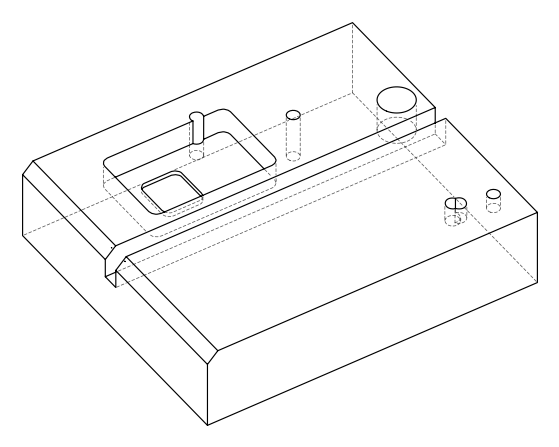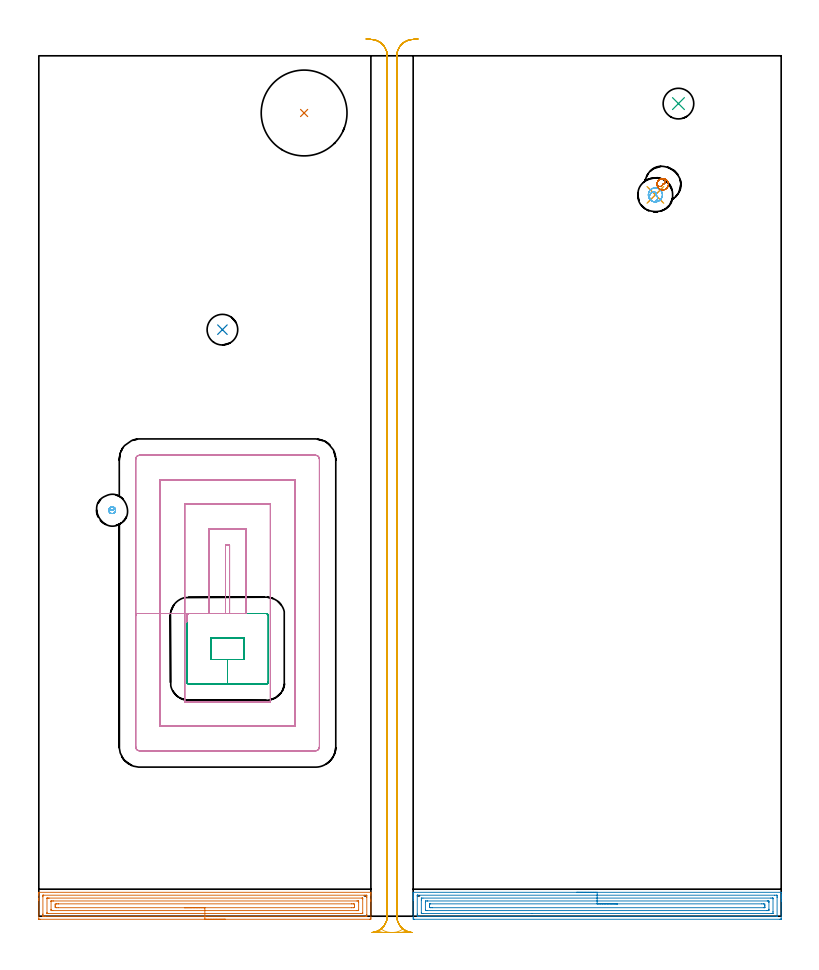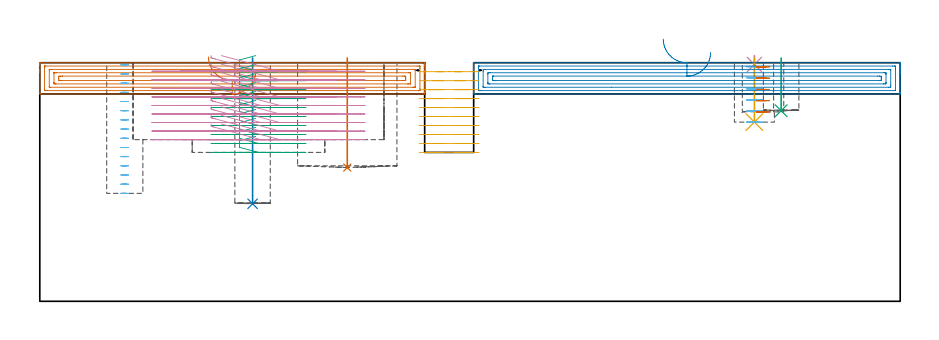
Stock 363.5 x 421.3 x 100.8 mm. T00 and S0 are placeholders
(PLAN: 13 operations, 7 tool changes, 66.8 min)
(1 INDEXABLE_INSERT_DRILL_BLIND_HOLE_FROM_SOLID | STEP1POCKET | NXT0302_036 | 0.19 min | 60663 mm3)
(2 INDEXABLE_INSERT_DRILL_BLIND_HOLE_FROM_SOLID_1 | STEP1POCKET_2 | NXT0302_001 | 0.25 min | 10475 mm3)
(3 INDEXABLE_INSERT_DRILL_BLIND_HOLE_FROM_SOLID_2 | STEP1POCKET_4 | NXT0302_001 | 0.09 min | 3547 mm3)
(4 SPOT_DRILL | STEP1POCKET_1 | NXT0321_9005460120000 | 0.03 min | 3 mm3)
(5 DRILL_BLIND_HOLE_INTO_CENTER | STEP1POCKET_1 | NXT0301_128 | 0.11 min | 2701 mm3)
(6 MILL_ROUGH_BLIND_HOLE_CONTOUR | STEP1POCKET_1 | NXT0201_010 | Spiral | 0.87 min | 2916 mm3)
(7 AREA_MILL | FG_CHAMFER_SURFACE | UGT0205_001 | 6.77 min | 14762 mm3)
(8 AREA_MILL_1 | FG_CHAMFER_SURFACE_1 | UGT0205_001 | 7.47 min | 16295 mm3)
(9 MILL_RECTANGULAR_POCKET | POCKET_RECTANGULAR_STRAIGHT | NXT0201_012 | Follow Part, ap 4, ae 75% | 5.34 min | 104528 mm3)
(10 MILL_RECTANGULAR_POCKET_1 | POCKET_RECTANGULAR_STRAIGHT_1 | NXT0201_012 | Follow Part, ap 4, ae 75% | 25.71 min | 461231 mm3)
(11 MILL_RECTANGULAR_SLOT | SLOT_RECTANGULAR | NXT0201_012 | Follow Part, ap 4, ae 75% | 18.39 min | 329342 mm3)
(12 MILL_BLIND_HOLE_FROM_SOLID_MATERIAL | STEP1POCKET_3 | NXT0201_011 | Spiral | 0.95 min | 8822 mm3)
(13 MILL_BLIND_HOLE_FROM_SOLID_MATERIAL_1 | STEP1POCKET_5 | NXT0201_011 | Spiral | 0.6 min | 2429 mm3)
(TOOL NXT0302_036 | Index. Insert Drill 42mm [880-D4200L50-05] | D42 PA176 FL210 Z2)
(TOOL NXT0302_001 | Index. Insert Drill 15mm [880-D1500L20-05] | D15 PA176 FL75 Z2)
(TOOL NXT0321_9005460120000 | NC Spot Drill, 142deg, 12mm, Carbide, Uncoated | D12 PA142 FL30 Z2)
(TOOL NXT0301_128 | Carbide Drill 12mm [861.1-1200-036A1-GP GC34] | D12 PA150 FL37.4 Z2)
(TOOL NXT0201_010 | ENDMILL 10mm [2P460-1000-NA 1630] | D10 FL30 Z6)
(TOOL UGT0205_001 | Chamfer Mill 20 x 3 x 45 deg. | D20 FL50 Z2)
(TOOL NXT0201_012 | ENDMILL 16mm [2P460-1600-NA 1630] | D16 FL38 Z6)
(TOOL NXT0201_011 | ENDMILL 12mm [2P460-1200-NA 1630] | D12 FL38 Z6)
(OP 1 INDEXABLE_INSERT_DRILL_BLIND_HOLE_FROM_SOLID)
G17 G21 G94 G90
T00 M6
G54
G17 G0 G90 X129.9 Y393.3 S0 M3
G43 Z110.8 H1
G94 G81 G98 Z56.5 F250. R102.8
G80
M5
M2
(OP 2 INDEXABLE_INSERT_DRILL_BLIND_HOLE_FROM_SOLID_1)
G17 G21 G94 G90
T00 M6
G54
G17 G0 G90 X89.9 Y287.2 S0 M3
G43 Z110.8 H1
G94 G81 G98 Z41.2 F250. R102.8
G80
M5
M2
(OP 3 INDEXABLE_INSERT_DRILL_BLIND_HOLE_FROM_SOLID_2)
G17 G21 G94 G90
T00 M6
G54
G17 G0 G90 X313.2 Y397.9 S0 M3
G43 Z110.8 H1
G94 G81 G98 Z80.5 F250. R102.8
G80
M5
M2
(OP 4 SPOT_DRILL)
G17 G21 G94 G90
T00 M6
G54
G17 G0 G90 X301.9 Y353.2 S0 M3
G43 Z110.8 H0
G94 G81 G98 Z100.073 F250. R103.8
G80
M5
M2
(OP 5 DRILL_BLIND_HOLE_INTO_CENTER)
G17 G21 G94 G90
T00 M6
G54
G17 G0 G90 X301.9 Y353.2 S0 M3
G43 Z110.8 H1
G94 G81 G98 Z75.7 F250. R102.8
G80
M5
M2
(OP 6 MILL_ROUGH_BLIND_HOLE_CONTOUR)
G17 G21 G94 G90
T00 M6
G54
G17 G0 G90 X301.9 Y353.2 S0 M3
G43 Z110.8 H1
Z99.117
G94 G3 X302.337 Y354.025 R0.528 F250.
X300.93 Y354.627 R1.419
X299.027 Y352.523 R2.282
X300.63 Y349.992 R2.545
X305.108 Y351.93 R3.45
X300.63 Y349.992 R-3.45
X302.869 Y350.961 R1.725
X301.9 Y353.2 R1.725
G0 Z94.433
G3 X302.337 Y354.025 R0.528
X300.93 Y354.627 R1.419
X299.027 Y352.523 R2.282
X300.63 Y349.992 R2.545
X305.108 Y351.93 R3.45
X300.63 Y349.992 R-3.45
X302.869 Y350.961 R1.725
X301.9 Y353.2 R1.725
G0 Z89.75
G3 X302.337 Y354.025 R0.528
X300.93 Y354.627 R1.419
X299.027 Y352.523 R2.282
X300.63 Y349.992 R2.545
X305.108 Y351.93 R3.45
X300.63 Y349.992 R-3.45
X302.869 Y350.961 R1.725
X301.9 Y353.2 R1.725
G0 Z85.067
G3 X302.337 Y354.025 R0.528
X300.93 Y354.627 R1.419
X299.027 Y352.523 R2.282
X300.63 Y349.992 R2.545
X305.108 Y351.93 R3.45
X300.63 Y349.992 R-3.45
X302.869 Y350.961 R1.725
X301.9 Y353.2 R1.725
G0 Z80.383
G3 X302.337 Y354.025 R0.528
X300.93 Y354.627 R1.419
X299.027 Y352.523 R2.282
X300.63 Y349.992 R2.545
X305.108 Y351.93 R3.45
X300.63 Y349.992 R-3.45
X302.869 Y350.961 R1.725
X301.9 Y353.2 R1.725
G0 Z75.7
G3 X302.337 Y354.025 R0.528
X300.93 Y354.627 R1.419
X299.027 Y352.523 R2.282
X300.63 Y349.992 R2.545
X305.108 Y351.93 R3.45
X300.63 Y349.992 R-3.45
X302.869 Y350.961 R1.725
X301.9 Y353.2 R1.725
G0 Z110.8
M5
M2
(OP 7 AREA_MILL)
G17 G21 G94 G90
T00 M6
G54
G17 G0 G90 X91.3 Y-1.5 S1061 M3
G43 Z110.8 H0
Z97.6
G94 G1 X91.262 Z96.728 F250.
X91.148 Z95.864
X90.959 Z95.012
X90.697 Z94.18
X90.363 Z93.374
X89.96 Z92.6
X89.492 Z91.864
X88.96 Z91.172
X88.371 Z90.529
X87.728 Z89.94
X87.036 Z89.408
X86.3 Z88.94
X85.526 Z88.537
X84.72 Z88.203
X83.888 Z87.941
X83.037 Z87.752
X82.172 Z87.638
X81.3 Z87.6
X0.596
X0.142 Y-1.495 Z87.603
X0.01 Y-1.492 Z87.606
X0. Y-1.355 Z87.742
Y7.741 Z96.836
Y8.326 Z97.423
Y8.622 Z97.718
Y10.383 Z99.477
Y10.974 Z100.074
Y11.263 Z100.362
X0.001 Y11.407 Z100.506
X0.01 Y11.694 Z100.793
X0.15 Y11.7 Z100.8
X162.45
X162.59 Y11.694 Z100.793
X162.6 Y11.406 Z100.505
Y10.974 Z100.073
Y10.383 Z99.477
Y8.326 Z97.423
Y7.741 Z96.836
Y7.302 Z96.398
Y-0.771 Z88.326
X162.597 Y-1.063 Z88.034
X162.59 Y-1.491 Z87.606
X162.442 Y-1.495 Z87.603
X162.004 Y-1.5 Z87.6
X81.3
Y-0.086 Z89.014
X3.173
X2.379 Y-0.085 Z89.015
X2.28 Y-0.084 Z89.016
X2.027 Y-0.079 Z89.021
X2.01 Y0.003 Z89.103
X2.003 Y0.188 Z89.288
X2.001 Y0.698 Z89.798
X2. Y1.072 Z90.172
X2.001 Y9.502 Z98.602
X2.002 Y9.874 Z98.974
X2.01 Y10.25 Z99.35
X2.016 Y10.28 Z99.38
X2.033 Y10.281 Z99.381
X2.082 Y10.284 Z99.384
X2.181 Y10.285 Z99.385
X2.379 Y10.286 Z99.386
X159.427
X160.221 Y10.285 Z99.385
X160.32 Y10.284 Z99.384
X160.573 Y10.279 Z99.379
X160.59 Y10.197 Z99.297
X160.596 Y10.012 Z99.112
X160.599 Y9.502 Z98.602
X160.6 Y9.128 Z98.228
X160.599 Y0.698 Z89.798
X160.598 Y0.326 Z89.426
X160.59 Y-0.05 Z89.05
X160.584 Y-0.08 Z89.02
X160.567 Y-0.081 Z89.019
X160.518 Y-0.084 Z89.016
X160.419 Y-0.085 Z89.015
X160.221 Y-0.086 Z89.014
X81.3
Y1.328 Z90.428
X4.415 Y1.329 Z90.429
X4.163 Y1.33 Z90.43
X4.079 Y1.332 Z90.432
X4.02 Y1.335 Z90.435
X4.01 Y1.418 Z90.518
X4.004 Y1.578 Z90.678
X4.001 Y1.738 Z90.838
Y8.622 Z97.722
X4.002 Y8.78 Z97.88
X4.009 Y8.835 Z97.935
X4.014 Y8.865 Z97.965
X4.037 Y8.866 Z97.966
X4.163 Y8.869 Z97.969
X4.802 Y8.871 Z97.971
X5.055
X158.185
X158.437 Y8.869 Z97.969
X158.521 Y8.868 Z97.968
X158.58 Y8.865 Z97.965
X158.59 Y8.782 Z97.882
X158.596 Y8.622 Z97.722
X158.599 Y8.462 Z97.562
Y1.578 Z90.678
X158.598 Y1.42 Z90.52
X158.591 Y1.365 Z90.465
X158.586 Y1.335 Z90.435
X158.563 Y1.334 Z90.434
X158.437 Y1.331 Z90.431
X157.798 Y1.329 Z90.429
X157.545 Y1.328 Z90.428
X81.3
Y2.743 Z91.843
X6.838
X6.549 Y2.744 Z91.844
X6.115 Y2.748 Z91.848
X6.019 Y2.749 Z91.849
X6.01 Y2.918 Z92.018
X6.001 Y3.286 Z92.386
X6. Y3.339 Z92.439
X6.001 Y7.275 Z96.375
X6.003 Y7.378 Z96.478
X6.007 Y7.429 Z96.529
X6.01 Y7.449 Z96.549
X6.034 Y7.45 Z96.55
X6.237 Y7.454 Z96.554
X6.838 Y7.457 Z96.557
X7.126
X155.762
X156.051 Y7.456 Z96.556
X156.485 Y7.452 Z96.552
X156.581 Y7.45 Z96.55
X156.59 Y7.282 Z96.382
X156.599 Y6.914 Z96.014
X156.6 Y6.861 Z95.961
X156.599 Y2.925 Z92.025
X156.597 Y2.822 Z91.922
X156.593 Y2.771 Z91.871
X156.591 Y2.751 Z91.851
X156.566 Y2.75 Z91.85
X156.363 Y2.746 Z91.846
X155.762 Y2.743 Z91.843
X155.474
X81.3
Y4.157 Z93.257
X9.513
X8.681 Y4.161 Z93.261
X8.622 Y4.164 Z93.264
X8.01 Y4.22 Z93.32
X8.002 Y4.832 Z93.932
X8.001 Y5.1 Z94.2
X8.004 Y5.71 Z94.81
X8.01 Y5.98 Z95.08
X8.565 Y6.037 Z95.137
X8.622 Y6.039 Z95.139
X9.45 Y6.043 Z95.143
X9.513
X153.087
X153.919 Y6.039 Z95.139
X153.978 Y6.036 Z95.136
X154.59 Y5.98 Z95.08
X154.598 Y5.368 Z94.468
X154.599 Y5.1 Z94.2
X154.596 Y4.49 Z93.59
X154.59 Y4.22 Z93.32
X154.035 Y4.163 Z93.263
X153.978 Y4.161 Z93.261
X153.15 Y4.157 Z93.257
X153.087
X81.3
X80.428 Z93.295
X79.564 Z93.409
X78.712 Z93.598
X77.88 Z93.86
X77.074 Z94.194
X76.3 Z94.597
X75.564 Z95.065
X74.872 Z95.596
X74.229 Z96.186
X73.64 Z96.829
X73.109 Z97.521
X72.64 Z98.257
X72.237 Z99.031
X71.903 Z99.837
X71.641 Z100.669
X71.452 Z101.52
X71.338 Z102.385
X71.3 Z103.257
G0 Z110.8
M5
M2
(OP 8 AREA_MILL_1)
G17 G21 G94 G90
T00 M6
G54
G17 G0 G90 X263.4 Y11.7 S1061 M3
G43 Z110.8 H0
G94 G1 X263.438 Z109.928 F250.
X263.552 Z109.063
X263.741 Z108.212
X264.003 Z107.38
X264.337 Z106.574
X264.74 Z105.8
X265.209 Z105.064
X265.74 Z104.372
X266.329 Z103.729
X266.972 Z103.14
X267.664 Z102.608
X268.4 Z102.14
X269.174 Z101.737
X269.98 Z101.403
X270.812 Z101.141
X271.664 Z100.952
X272.528 Z100.838
X273.4 Z100.8
X363.364
X363.49 Y11.694 Z100.793
X363.5 Y11.433 Z100.532
Y10.725 Z99.824
Y10.04 Z99.139
Y9.502 Z98.598
Y9.233 Z98.33
Y8.622 Z97.719
Y8.353 Z97.45
Y7.741 Z96.836
Y7.303 Z96.397
Y-1.063 Z88.034
X363.497 Y-1.372 Z87.725
X363.49 Y-1.492 Z87.605
X363.368 Y-1.499 Z87.599
X362.919 Y-1.5 Z87.6
X183.881 Y-1.499 Z87.601
X183.444 Y-1.495 Z87.603
X183.309 Y-1.491 Z87.606
X183.305 Y-1.063 Z88.034
X183.3 Y-0.488 Z88.609
Y7.741 Z96.836
Y8.353 Z97.45
Y8.622 Z97.719
Y9.233 Z98.33
Y9.502 Z98.598
Y10.04 Z99.139
Y10.725 Z99.824
Y11.263 Z100.362
X183.301 Y11.434 Z100.533
X183.31 Y11.694 Z100.793
X183.436 Y11.7 Z100.8
X273.4
Y10.286 Z99.386
X360.344
X361.137 Y10.285 Z99.385
X361.237 Y10.284 Z99.384
X361.482 Y10.279 Z99.379
X361.49 Y10.2 Z99.3
X361.497 Y10.027 Z99.127
X361.499 Y9.502 Z98.602
X361.5 Y9.144 Z98.244
Y0.34 Z89.44
X361.496 Y-0.019 Z89.081
X361.492 Y-0.066 Z89.034
X361.487 Y-0.08 Z89.02
X361.482 Y-0.082 Z89.018
X361.434 Y-0.084 Z89.016
X361.335 Y-0.085 Z89.015
X361.137 Y-0.086 Z89.014
X186.456
X185.663 Y-0.085 Z89.015
X185.563 Y-0.084 Z89.016
X185.318 Y-0.079 Z89.021
X185.31 Y0. Z89.1
X185.303 Y0.173 Z89.273
X185.301 Y0.698 Z89.798
X185.3 Y1.057 Z90.157
Y9.86 Z98.96
X185.304 Y10.219 Z99.319
X185.308 Y10.266 Z99.366
X185.313 Y10.28 Z99.38
X185.318 Y10.282 Z99.382
X185.366 Y10.284 Z99.384
X185.465 Y10.285 Z99.385
X185.663 Y10.286 Z99.386
X273.4
Y8.872 Z97.972
X358.465 Y8.871 Z97.971
X359.105 Y8.87 Z97.97
X359.356 Y8.867 Z97.967
X359.438 Y8.865 Z97.965
X359.49 Y8.854 Z97.954
X359.494 Y8.764 Z97.864
X359.498 Y8.622 Z97.722
X359.5 Y8.479 Z97.579
Y2.316 Z91.416
X359.495 Y1.578 Z90.678
X359.491 Y1.444 Z90.544
X359.473 Y1.335 Z90.435
X359.356 Y1.334 Z90.434
X358.717 Y1.329 Z90.429
X241.475 Y1.328 Z90.428
X188.335 Y1.329 Z90.429
X187.696 Y1.33 Z90.43
X187.444 Y1.333 Z90.433
X187.362 Y1.335 Z90.435
X187.31 Y1.346 Z90.446
X187.306 Y1.436 Z90.536
X187.302 Y1.578 Z90.678
X187.3 Y1.721 Z90.821
Y7.884 Z96.984
X187.305 Y8.622 Z97.722
X187.309 Y8.756 Z97.856
X187.327 Y8.865 Z97.965
X187.444 Y8.866 Z97.966
X188.083 Y8.871 Z97.971
X273.4 Y8.872 Z97.972
Y7.457 Z96.557
X356.684
X356.972 Y7.456 Z96.556
X357.397 Y7.45 Z96.55
X357.49 Y7.443 Z96.543
X357.495 Y7.278 Z96.378
X357.5 Y6.934 Z96.034
Y6.861 Z95.961
Y3.413 Z92.513
X357.499 Y3.339 Z92.439
X357.49 Y2.936 Z92.036
X357.479 Y2.75 Z91.85
X357.284 Y2.746 Z91.846
X356.684 Y2.743 Z91.843
X356.396
X190.117
X189.828 Y2.744 Z91.844
X189.403 Y2.75 Z91.85
X189.31 Y2.757 Z91.857
X189.305 Y2.922 Z92.022
X189.3 Y3.266 Z92.366
Y3.339 Z92.439
X189.301 Y6.861 Z95.961
X189.31 Y7.264 Z96.364
X189.321 Y7.45 Z96.55
X189.516 Y7.454 Z96.554
X190.117 Y7.457 Z96.557
X190.404
X273.4
Y6.043 Z95.143
X354.011
X354.843 Y6.039 Z95.139
X354.902 Y6.036 Z95.136
X355.49 Y5.98 Z95.08
X355.498 Y5.391 Z94.491
X355.499 Y5.1 Z94.2
Y4.509 Z93.609
X355.496 Y4.22 Z93.32
X355.494 Y4.183 Z93.283
X355.491 Y4.171 Z93.271
X355.409 Y4.164 Z93.264
X355.156 Y4.159 Z93.259
X355.029 Y4.157 Z93.257
X192.789
X191.958 Y4.161 Z93.261
X191.898 Y4.164 Z93.264
X191.31 Y4.22 Z93.32
X191.302 Y4.809 Z93.909
X191.301 Y5.1 Z94.2
Y5.691 Z94.791
X191.304 Y5.98 Z95.08
X191.306 Y6.017 Z95.117
X191.309 Y6.029 Z95.129
X191.391 Y6.036 Z95.136
X191.644 Y6.041 Z95.141
X191.771 Y6.043 Z95.143
X273.4
X274.272 Z95.181
X275.137 Z95.295
X275.988 Z95.484
X276.82 Z95.746
X277.626 Z96.08
X278.4 Z96.483
X279.136 Z96.952
X279.828 Z97.483
X280.471 Z98.072
X281.06 Z98.715
X281.592 Z99.407
X282.06 Z100.143
X282.463 Z100.917
X282.797 Z101.723
X283.059 Z102.555
X283.248 Z103.407
X283.362 Z104.272
X283.4 Z105.143
G0 Z110.8
M5
M2
(OP 9 MILL_RECTANGULAR_POCKET)
G17 G21 G94 G90
T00 M6
G54
G17 G0 G90 X91.241 Y136.2 S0 M3
G43 Z110.8 H1
Z103.8
G94 G1 X84.4 Z101.967 F250.
Y125.7 Z99.154
X92.4 Z97.01
X100.4 F500.
Y136.2
X84.4
Y125.7
X92.4
Y113.7
X111.3
G3 X112.4 Y114.8 R1.1
G1 Y147.1
G3 X111.3 Y148.2 R1.1
G1 X73.5
G3 X72.4 Y147.1 R1.1
G1 Y114.8
G3 X73.5 Y113.7 R1.1
G1 X92.4
X93.4
G0 X91.241 Y136.2 Z100.01
G1 X84.4 Z98.177 F250.
Y125.7 Z95.364
X92.4 Z93.22
X100.4 F500.
Y136.2
X84.4
Y125.7
X92.4
Y113.7
X111.3
G3 X112.4 Y114.8 R1.1
G1 Y147.1
G3 X111.3 Y148.2 R1.1
G1 X73.5
G3 X72.4 Y147.1 R1.1
G1 Y114.8
G3 X73.5 Y113.7 R1.1
G1 X92.4
X93.4
G0 X91.241 Y136.2 Z96.22
G1 X84.4 Z94.387 F250.
Y125.7 Z91.574
X92.4 Z89.43
X100.4 F500.
Y136.2
X84.4
Y125.7
X92.4
Y113.7
X111.3
G3 X112.4 Y114.8 R1.1
G1 Y147.1
G3 X111.3 Y148.2 R1.1
G1 X73.5
G3 X72.4 Y147.1 R1.1
G1 Y114.8
G3 X73.5 Y113.7 R1.1
G1 X92.4
X93.4
G0 X91.241 Y136.2 Z92.43
G1 X84.4 Z90.597 F250.
Y125.7 Z87.784
X92.4 Z85.64
X100.4 F500.
Y136.2
X84.4
Y125.7
X92.4
Y113.7
X111.3
G3 X112.4 Y114.8 R1.1
G1 Y147.1
G3 X111.3 Y148.2 R1.1
G1 X73.5
G3 X72.4 Y147.1 R1.1
G1 Y114.8
G3 X73.5 Y113.7 R1.1
G1 X92.4
X93.4
G0 X91.241 Y136.2 Z88.64
G1 X84.4 Z86.807 F250.
Y125.7 Z83.994
X92.4 Z81.85
X100.4 F500.
Y136.2
X84.4
Y125.7
X92.4
Y113.7
X111.3
G3 X112.4 Y114.8 R1.1
G1 Y147.1
G3 X111.3 Y148.2 R1.1
G1 X73.5
G3 X72.4 Y147.1 R1.1
G1 Y114.8
G3 X73.5 Y113.7 R1.1
G1 X92.4
X93.4
G0 X91.241 Y136.2 Z84.85
G1 X84.4 Z83.017 F250.
Y125.7 Z80.204
X92.4 Z78.06
X100.4 F500.
Y136.2
X84.4
Y125.7
X92.4
Y113.7
X111.3
G3 X112.4 Y114.8 R1.1
G1 Y147.1
G3 X111.3 Y148.2 R1.1
G1 X73.5
G3 X72.4 Y147.1 R1.1
G1 Y114.8
G3 X73.5 Y113.7 R1.1
G1 X92.4
X93.4
G0 X91.241 Y136.2 Z81.06
G1 X84.4 Z79.227 F250.
Y125.7 Z76.414
X92.4 Z74.27
X100.4 F500.
Y136.2
X84.4
Y125.7
X92.4
Y113.7
X111.3
G3 X112.4 Y114.8 R1.1
G1 Y147.1
G3 X111.3 Y148.2 R1.1
G1 X73.5
G3 X72.4 Y147.1 R1.1
G1 Y114.8
G3 X73.5 Y113.7 R1.1
G1 X92.4
X93.4
G0 X91.241 Y136.2 Z77.27
G1 X84.4 Z75.437 F250.
Y125.7 Z72.624
X92.4 Z70.48
X100.4 F500.
Y136.2
X84.4
Y125.7
X92.4
Y113.7
X111.3
G3 X112.4 Y114.8 R1.1
G1 Y147.1
G3 X111.3 Y148.2 R1.1
G1 X73.5
G3 X72.4 Y147.1 R1.1
G1 Y114.8
G3 X73.5 Y113.7 R1.1
G1 X92.4
X93.4
G0 X91.241 Y136.2 Z73.48
G1 X84.4 Z71.647 F250.
Y125.7 Z68.834
X92.4 Z66.69
X100.4 F500.
Y136.2
X84.4
Y125.7
X92.4
Y113.7
X111.3
G3 X112.4 Y114.8 R1.1
G1 Y147.1
G3 X111.3 Y148.2 R1.1
G1 X73.5
G3 X72.4 Y147.1 R1.1
G1 Y114.8
G3 X73.5 Y113.7 R1.1
G1 X92.4
X93.4
G0 X91.241 Y136.2 Z69.69
G1 X84.4 Z67.857 F250.
Y125.7 Z65.044
X92.4 Z62.9
X100.4 F500.
Y136.2
X84.4
Y125.7
X92.4
Y113.7
X111.3
G3 X112.4 Y114.8 R1.1
G1 Y147.1
G3 X111.3 Y148.2 R1.1
G1 X73.5
G3 X72.4 Y147.1 R1.1
G1 Y114.8
G3 X73.5 Y113.7 R1.1
G1 X92.4
X93.4
G0 Z110.8
M5
M2
(OP 10 MILL_RECTANGULAR_POCKET_1)
G17 G21 G94 G90
T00 M6
G54
G17 G0 G90 X72.4 Y144.062 S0 M3
G43 Z110.8 H1
Z103.8
G94 G1 Y146.625 Z103.113 F250.
X72.394 Y147.105 Z102.984
X72.406 Y147.24 Z102.948
X72.427 Y147.39 Z102.908
X72.553 Y147.683 Z102.822
X72.777 Y147.939 Z102.731
X72.986 Y148.068 Z102.665
X73.126 Y148.139 Z102.623
X73.544 Y148.209 Z102.509
X74.078 Y148.2 Z102.366
X93.4 Z97.189
Y181.7 F500.
X91.4
Y148.2
G0 X76.727 Z103.8
G1 X101.4 Z97.189 F250.
Y189.7 F500.
X83.4
Y148.2
X71.4
Y105.
X113.4
Y201.7
X71.4
Y148.2
X59.4
Y93.
X125.4
Y213.7
X59.4
Y148.2
X47.4
Y83.
G3 X49.4 Y81. R2.
G1 X135.4
G3 X137.4 Y83. R2.
G1 Y223.7
G3 X135.4 Y225.7 R2.
G1 X49.4
G3 X47.4 Y223.7 R2.
G1 Y148.2
Y147.2
G0 X72.4 Y144.062 Z100.189
G1 Y146.625 Z99.502 F250.
X72.394 Y147.105 Z99.373
X72.406 Y147.24 Z99.337
X72.427 Y147.39 Z99.297
X72.612 Y147.771 Z99.183
X72.718 Y147.879 Z99.142
X72.777 Y147.939 Z99.12
X72.986 Y148.068 Z99.054
X73.126 Y148.139 Z99.012
X73.544 Y148.209 Z98.898
X74.078 Y148.2 Z98.755
X93.4 Z93.578
Y181.7 F500.
X91.4
Y148.2
G0 X76.727 Z100.189
G1 X101.4 Z93.578 F250.
Y189.7 F500.
X83.4
Y148.2
X71.4
Y105.
X113.4
Y201.7
X71.4
Y148.2
X59.4
Y93.
X125.4
Y213.7
X59.4
Y148.2
X47.4
Y83.
G3 X49.4 Y81. R2.
G1 X135.4
G3 X137.4 Y83. R2.
G1 Y223.7
G3 X135.4 Y225.7 R2.
G1 X49.4
G3 X47.4 Y223.7 R2.
G1 Y148.2
Y147.2
G0 X72.4 Y144.062 Z96.578
G1 Y146.625 Z95.891 F250.
X72.394 Y147.105 Z95.762
X72.406 Y147.24 Z95.726
X72.427 Y147.39 Z95.685
X72.612 Y147.771 Z95.572
X72.718 Y147.879 Z95.531
X72.778 Y147.94 Z95.508
X72.98 Y148.065 Z95.445
X73.126 Y148.139 Z95.401
X73.544 Y148.209 Z95.287
X74.078 Y148.2 Z95.144
X93.4 Z89.967
Y181.7 F500.
X91.4
Y148.2
G0 X76.727 Z96.578
G1 X101.4 Z89.967 F250.
Y189.7 F500.
X83.4
Y148.2
X71.4
Y105.
X113.4
Y201.7
X71.4
Y148.2
X59.4
Y93.
X125.4
Y213.7
X59.4
Y148.2
X47.4
Y83.
G3 X49.4 Y81. R2.
G1 X135.4
G3 X137.4 Y83. R2.
G1 Y223.7
G3 X135.4 Y225.7 R2.
G1 X49.4
G3 X47.4 Y223.7 R2.
G1 Y148.2
Y147.2
G0 X72.4 Y144.062 Z92.967
G1 Y146.625 Z92.28 F250.
X72.394 Y147.105 Z92.151
X72.406 Y147.24 Z92.115
X72.427 Y147.39 Z92.074
X72.612 Y147.771 Z91.961
X72.718 Y147.879 Z91.92
X72.777 Y147.939 Z91.898
X72.986 Y148.068 Z91.832
X73.126 Y148.139 Z91.79
X73.544 Y148.209 Z91.676
X74.078 Y148.2 Z91.533
X93.4 Z86.356
Y181.7 F500.
X91.4
Y148.2
G0 X76.727 Z92.967
G1 X101.4 Z86.356 F250.
Y189.7 F500.
X83.4
Y148.2
X71.4
Y105.
X113.4
Y201.7
X71.4
Y148.2
X59.4
Y93.
X125.4
Y213.7
X59.4
Y148.2
X47.4
Y83.
G3 X49.4 Y81. R2.
G1 X135.4
G3 X137.4 Y83. R2.
G1 Y223.7
G3 X135.4 Y225.7 R2.
G1 X49.4
G3 X47.4 Y223.7 R2.
G1 Y148.2
Y147.2
G0 X72.4 Y144.062 Z89.356
G1 Y146.625 Z88.669 F250.
X72.394 Y147.105 Z88.54
X72.406 Y147.24 Z88.504
X72.427 Y147.39 Z88.463
X72.612 Y147.771 Z88.35
X72.718 Y147.879 Z88.309
X72.777 Y147.939 Z88.287
X72.986 Y148.068 Z88.221
X73.126 Y148.139 Z88.179
X73.544 Y148.209 Z88.065
X74.078 Y148.2 Z87.922
X93.4 Z82.744
Y181.7 F500.
X91.4
Y148.2
G0 X76.727 Z89.356
G1 X101.4 Z82.744 F250.
Y189.7 F500.
X83.4
Y148.2
X71.4
Y105.
X113.4
Y201.7
X71.4
Y148.2
X59.4
Y93.
X125.4
Y213.7
X59.4
Y148.2
X47.4
Y83.
G3 X49.4 Y81. R2.
G1 X135.4
G3 X137.4 Y83. R2.
G1 Y223.7
G3 X135.4 Y225.7 R2.
G1 X49.4
G3 X47.4 Y223.7 R2.
G1 Y148.2
Y147.2
G0 X72.4 Y144.062 Z85.744
G1 Y146.625 Z85.057 F250.
X72.394 Y147.105 Z84.929
X72.406 Y147.24 Z84.893
X72.427 Y147.39 Z84.852
X72.612 Y147.771 Z84.739
X72.718 Y147.879 Z84.698
X72.778 Y147.94 Z84.675
X72.981 Y148.066 Z84.611
X73.126 Y148.139 Z84.568
X73.544 Y148.209 Z84.454
X74.078 Y148.2 Z84.311
X93.4 Z79.133
Y181.7 F500.
X91.4
Y148.2
G0 X76.727 Z85.744
G1 X101.4 Z79.133 F250.
Y189.7 F500.
X83.4
Y148.2
X71.4
Y105.
X113.4
Y201.7
X71.4
Y148.2
X59.4
Y93.
X125.4
Y213.7
X59.4
Y148.2
X47.4
Y83.
G3 X49.4 Y81. R2.
G1 X135.4
G3 X137.4 Y83. R2.
G1 Y223.7
G3 X135.4 Y225.7 R2.
G1 X49.4
G3 X47.4 Y223.7 R2.
G1 Y148.2
Y147.2
G0 X72.4 Y144.062 Z82.133
G1 Y146.625 Z81.446 F250.
X72.394 Y147.105 Z81.318
X72.406 Y147.24 Z81.282
X72.427 Y147.39 Z81.241
X72.612 Y147.771 Z81.127
X72.718 Y147.879 Z81.087
X72.778 Y147.94 Z81.064
X72.98 Y148.065 Z81.
X73.126 Y148.139 Z80.957
X73.544 Y148.209 Z80.843
X74.078 Y148.2 Z80.699
X93.4 Z75.522
Y181.7 F500.
X91.4
Y148.2
G0 X76.727 Z82.133
G1 X101.4 Z75.522 F250.
Y189.7 F500.
X83.4
Y148.2
X71.4
Y105.
X113.4
Y201.7
X71.4
Y148.2
X59.4
Y93.
X125.4
Y213.7
X59.4
Y148.2
X47.4
Y83.
G3 X49.4 Y81. R2.
G1 X135.4
G3 X137.4 Y83. R2.
G1 Y223.7
G3 X135.4 Y225.7 R2.
G1 X49.4
G3 X47.4 Y223.7 R2.
G1 Y148.2
Y147.2
G0 X72.4 Y144.062 Z78.522
G1 Y146.625 Z77.835 F250.
X72.394 Y147.105 Z77.707
X72.406 Y147.24 Z77.67
X72.427 Y147.39 Z77.63
X72.612 Y147.771 Z77.516
X72.718 Y147.879 Z77.476
X72.777 Y147.939 Z77.453
X72.985 Y148.067 Z77.388
X73.126 Y148.139 Z77.346
X73.544 Y148.209 Z77.231
X74.078 Y148.2 Z77.088
X93.4 Z71.911
Y181.7 F500.
X91.4
Y148.2
G0 X76.727 Z78.522
G1 X101.4 Z71.911 F250.
Y189.7 F500.
X83.4
Y148.2
X71.4
Y105.
X113.4
Y201.7
X71.4
Y148.2
X59.4
Y93.
X125.4
Y213.7
X59.4
Y148.2
X47.4
Y83.
G3 X49.4 Y81. R2.
G1 X135.4
G3 X137.4 Y83. R2.
G1 Y223.7
G3 X135.4 Y225.7 R2.
G1 X49.4
G3 X47.4 Y223.7 R2.
G1 Y148.2
Y147.2
G0 X72.4 Y144.062 Z74.911
G1 X72.394 Y147.105 Z74.096 F250.
X72.447 Y147.454 Z74.001
X72.496 Y147.577 Z73.965
X72.578 Y147.704 Z73.925
X72.64 Y147.799 Z73.895
X72.718 Y147.879 Z73.865
X72.777 Y147.939 Z73.842
X72.985 Y148.067 Z73.777
X73.126 Y148.139 Z73.734
X73.544 Y148.209 Z73.62
X93.4 Y148.2 Z68.3
Y181.7 F500.
X91.4
Y148.2
G0 X76.727 Z74.911
G1 X101.4 Z68.3 F250.
Y189.7 F500.
X83.4
Y148.2
X71.4
Y105.
X113.4
Y201.7
X71.4
Y148.2
X59.4
Y93.
X125.4
Y213.7
X59.4
Y148.2
X47.4
Y83.
G3 X49.4 Y81. R2.
G1 X135.4
G3 X137.4 Y83. R2.
G1 Y223.7
G3 X135.4 Y225.7 R2.
G1 X49.4
G3 X47.4 Y223.7 R2.
G1 Y148.2
Y147.2
G0 Z110.8
M5
M2
(OP 11 MILL_RECTANGULAR_SLOT)
G17 G21 G94 G90
T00 M6
G54
G17 G0 G90 X160.304 Y429.53 S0 M3
G43 Z110.8 H1
Z97.01
G94 G1 X163.292 Y429.27 F250.
G2 X170.6 Y421.3 R8. F500.
G1 Y0.
G2 X167.6 Y-6.245 R8.
G3 X172.601 Y-8. R8.
G1 X173.301
G3 X178.301 Y-6.246 R8.
G2 X175.3 Y0. R8.
G1 Y421.3
G2 X182.608 Y429.27 R8.
G1 X185.596 Y429.53 F250.
G0 X160.304 Z93.22
G1 X163.292 Y429.27
G2 X170.6 Y421.3 R8. F500.
G1 Y0.
G2 X166.079 Y-7.204 R8.
G3 X169.557 Y-8. R8.
G1 X176.324
G3 X179.812 Y-7.2 R8.
G2 X175.3 Y0. R8.
G1 Y421.3
G2 X182.608 Y429.27 R8.
G1 X185.596 Y429.53 F250.
G0 X160.304 Z89.43
G1 X163.292 Y429.27
G2 X170.6 Y421.3 R8. F500.
G1 Y0.
G2 X164.19 Y-7.84 R8.
G1 X164.185 Y-7.87
G3 X165.621 Y-8. R8.
G1 X180.268
G3 X181.71 Y-7.869 R8.
G1 X181.705 Y-7.839
G2 X175.3 Y0. R8.
G1 Y421.3
G2 X182.608 Y429.27 R8.
G1 X185.596 Y429.53 F250.
G0 X160.304 Z85.64
G1 X163.292 Y429.27
G2 X170.6 Y421.3 R8. F500.
G1 Y0.
G2 X163.292 Y-7.97 R8.
G1 Y-8.
X182.608
Y-7.97
G2 X175.3 Y0. R8.
G1 Y421.3
G2 X182.608 Y429.27 R8.
G1 X185.596 Y429.53 F250.
G0 X160.304 Z81.85
G1 X163.292 Y429.27
G2 X170.6 Y421.3 R8. F500.
G1 Y0.
G2 X163.292 Y-7.97 R8.
G1 Y-8.
X182.608
Y-7.97
G2 X175.3 Y0. R8.
G1 Y421.3
G2 X182.608 Y429.27 R8.
G1 X185.596 Y429.53 F250.
G0 X160.304 Z78.06
G1 X163.292 Y429.27
G2 X170.6 Y421.3 R8. F500.
G1 Y0.
G2 X163.292 Y-7.97 R8.
G1 Y-8.
X182.608
Y-7.97
G2 X175.3 Y0. R8.
G1 Y421.3
G2 X182.608 Y429.27 R8.
G1 X185.596 Y429.53 F250.
G0 X160.304 Z74.27
G1 X163.292 Y429.27
G2 X170.6 Y421.3 R8. F500.
G1 Y0.
G2 X163.292 Y-7.97 R8.
G1 Y-8.
X182.608
Y-7.97
G2 X175.3 Y0. R8.
G1 Y421.3
G2 X182.608 Y429.27 R8.
G1 X185.596 Y429.53 F250.
G0 X160.304 Z70.48
G1 X163.292 Y429.27
G2 X170.6 Y421.3 R8. F500.
G1 Y0.
G2 X163.292 Y-7.97 R8.
G1 Y-8.
X182.608
Y-7.97
G2 X175.3 Y0. R8.
G1 Y421.3
G2 X182.608 Y429.27 R8.
G1 X185.596 Y429.53 F250.
G0 X160.304 Z66.69
G1 X163.292 Y429.27
G2 X170.6 Y421.3 R8. F500.
G1 Y0.
G2 X163.292 Y-7.97 R8.
G1 Y-8.
X182.608
Y-7.97
G2 X175.3 Y0. R8.
G1 Y421.3
G2 X182.608 Y429.27 R8.
G1 X185.596 Y429.53 F250.
G0 X160.304 Z62.9
G1 X163.292 Y429.27
G2 X170.6 Y421.3 R8. F500.
G1 Y0.
G2 X163.292 Y-7.97 R8.
G1 Y-8.
X182.608
Y-7.97
G2 X175.3 Y0. R8.
G1 Y421.3
G2 X182.608 Y429.27 R8.
G1 X185.596 Y429.53 F250.
G0 Z110.8
M5
M2
(OP 12 MILL_BLIND_HOLE_FROM_SOLID_MATERIAL)
G17 G21 G94 G90
T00 M6
G54
G17 G0 G90 X35.9 Y198.8 S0 M3
G43 Z110.8 H1
Z99.92
G94 G3 X36.66 Y199.69 R0.77 F250.
X35.642 Y200.43 R0.89
X34.27 Y198.542 R1.65
X35.642 Y200.43 R-1.65
X34.956 Y199.486 R0.825
X35.9 Y198.8 R0.825
G0 Z96.04
G3 X36.66 Y199.69 R0.77
X35.642 Y200.43 R0.89
X34.27 Y198.542 R1.65
X35.642 Y200.43 R-1.65
X34.956 Y199.486 R0.825
X35.9 Y198.8 R0.825
G0 Z92.16
G3 X36.66 Y199.69 R0.77
X35.642 Y200.43 R0.89
X34.27 Y198.542 R1.65
X35.642 Y200.43 R-1.65
X34.956 Y199.486 R0.825
X35.9 Y198.8 R0.825
G0 Z88.28
G3 X36.66 Y199.69 R0.77
X35.642 Y200.43 R0.89
X34.27 Y198.542 R1.65
X35.642 Y200.43 R-1.65
X34.956 Y199.486 R0.825
X35.9 Y198.8 R0.825
G0 Z84.4
G3 X36.66 Y199.69 R0.77
X35.642 Y200.43 R0.89
X34.27 Y198.542 R1.65
X35.642 Y200.43 R-1.65
X34.956 Y199.486 R0.825
X35.9 Y198.8 R0.825
G0 Z80.52
G3 X36.66 Y199.69 R0.77
X35.642 Y200.43 R0.89
X34.27 Y198.542 R1.65
X35.642 Y200.43 R-1.65
X34.956 Y199.486 R0.825
X35.9 Y198.8 R0.825
G0 Z76.64
G3 X36.66 Y199.69 R0.77
X35.642 Y200.43 R0.89
X34.27 Y198.542 R1.65
X35.642 Y200.43 R-1.65
X34.956 Y199.486 R0.825
X35.9 Y198.8 R0.825
G0 Z72.76
G3 X36.66 Y199.69 R0.77
X35.642 Y200.43 R0.89
X34.27 Y198.542 R1.65
X35.642 Y200.43 R-1.65
X34.956 Y199.486 R0.825
X35.9 Y198.8 R0.825
G0 Z68.88
G3 X36.66 Y199.69 R0.77
X35.642 Y200.43 R0.89
X34.27 Y198.542 R1.65
X35.642 Y200.43 R-1.65
X34.956 Y199.486 R0.825
X35.9 Y198.8 R0.825
G0 Z65.
G3 X36.66 Y199.69 R0.77
X35.642 Y200.43 R0.89
X34.27 Y198.542 R1.65
X35.642 Y200.43 R-1.65
X34.956 Y199.486 R0.825
X35.9 Y198.8 R0.825
G0 Z61.12
G3 X36.66 Y199.69 R0.77
X35.642 Y200.43 R0.89
X34.27 Y198.542 R1.65
X35.642 Y200.43 R-1.65
X34.956 Y199.486 R0.825
X35.9 Y198.8 R0.825
G0 Z57.24
G3 X36.66 Y199.69 R0.77
X35.642 Y200.43 R0.89
X34.27 Y198.542 R1.65
X35.642 Y200.43 R-1.65
X34.956 Y199.486 R0.825
X35.9 Y198.8 R0.825
G0 Z53.36
G3 X36.66 Y199.69 R0.77
X35.642 Y200.43 R0.89
X34.27 Y198.542 R1.65
X35.642 Y200.43 R-1.65
X34.956 Y199.486 R0.825
X35.9 Y198.8 R0.825
G0 Z49.48
G3 X36.66 Y199.69 R0.77
X35.642 Y200.43 R0.89
X34.27 Y198.542 R1.65
X35.642 Y200.43 R-1.65
X34.956 Y199.486 R0.825
X35.9 Y198.8 R0.825
G0 Z45.6
G3 X36.66 Y199.69 R0.77
X35.642 Y200.43 R0.89
X34.27 Y198.542 R1.65
X35.642 Y200.43 R-1.65
X34.956 Y199.486 R0.825
X35.9 Y198.8 R0.825
G0 Z110.8
M5
M2
(OP 13 MILL_BLIND_HOLE_FROM_SOLID_MATERIAL_1)
G17 G21 G94 G90
T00 M6
G54
G17 G0 G90 X305.5 Y358.4 S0 M3
G43 Z110.8 H1
Z99.04
G94 G3 X305.766 Y360.934 R1.281 F250.
X302.761 Y358.982 R2.534
X304.918 Y355.661 R2.8
X302.761 Y358.982 R-2.8
X303.84 Y357.322 R1.4
X305.5 Y358.4 R1.4
G0 Z94.28
G3 X305.766 Y360.934 R1.281
X302.761 Y358.982 R2.534
X304.918 Y355.661 R2.8
X302.761 Y358.982 R-2.8
X303.84 Y357.322 R1.4
X305.5 Y358.4 R1.4
G0 Z89.52
G3 X305.766 Y360.934 R1.281
X302.761 Y358.982 R2.534
X304.918 Y355.661 R2.8
X302.761 Y358.982 R-2.8
X303.84 Y357.322 R1.4
X305.5 Y358.4 R1.4
G0 Z84.76
G3 X305.766 Y360.934 R1.281
X302.761 Y358.982 R2.534
X304.918 Y355.661 R2.8
X302.761 Y358.982 R-2.8
X303.84 Y357.322 R1.4
X305.5 Y358.4 R1.4
G0 Z80.
G3 X305.766 Y360.934 R1.281
X302.761 Y358.982 R2.534
X304.918 Y355.661 R2.8
X302.761 Y358.982 R-2.8
X303.84 Y357.322 R1.4
X305.5 Y358.4 R1.4
G0 Z110.8
M5
M2
